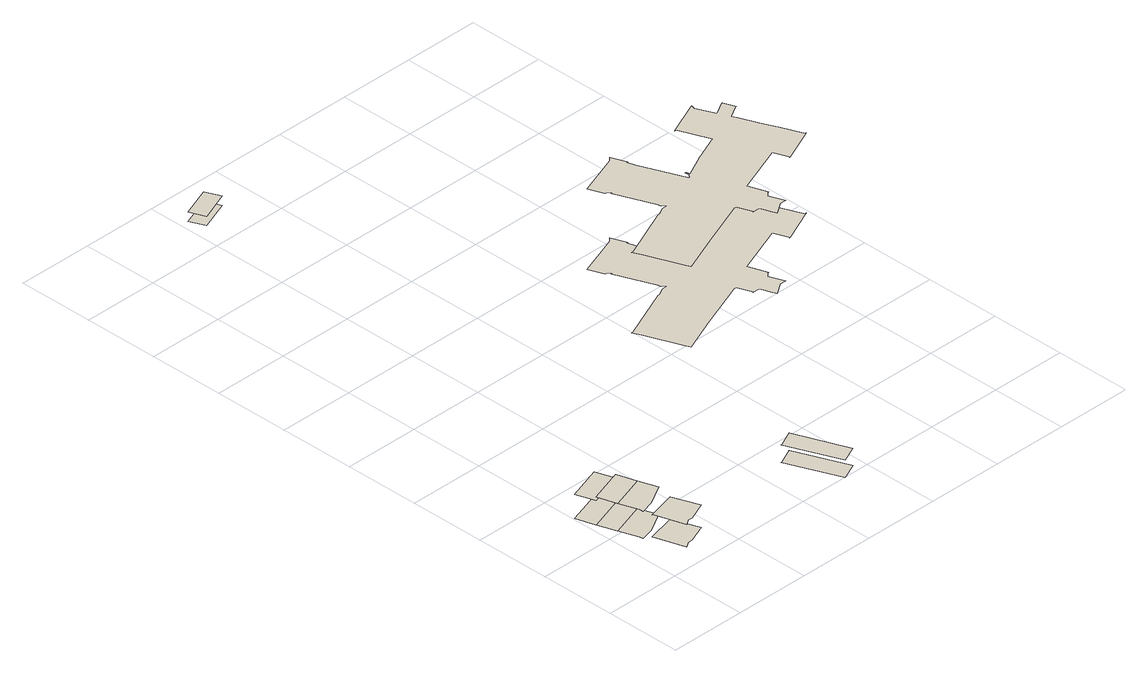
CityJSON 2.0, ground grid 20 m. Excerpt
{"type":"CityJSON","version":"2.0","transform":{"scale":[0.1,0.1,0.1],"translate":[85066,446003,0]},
"CityObjects":{
"building1":{"type":"Building","attributes":{"yearOfConstruction":"1908-01-01Z","measuredHeight":6.51,"storeysAboveGround":2},"geometry":[{"type":"MultiSurface","lod":"1.2","boundaries":[[[0,1,2,3]],[[4,5,6,7]]]}]},
"building2":{"type":"Building","attributes":{"yearOfConstruction":"1908-01-01Z","measuredHeight":7.42,"storeysAboveGround":2},"geometry":[{"type":"MultiSurface","lod":"1.2","boundaries":[[[8,9,1,0]],[[10,11,12,13]]]}]},
"building3":{"type":"Building","attributes":{"yearOfConstruction":"1908-01-01Z","measuredHeight":7.26,"storeysAboveGround":2},"geometry":[{"type":"MultiSurface","lod":"1.2","boundaries":[[[14,15,16,17,9,8]],[[18,19,20,21,22,23]]]}]},
"building4":{"type":"Building","attributes":{"yearOfConstruction":"1921-01-01Z","measuredHeight":5.86,"storeysAboveGround":1},"geometry":[{"type":"MultiSurface","lod":"1.2","boundaries":[[[24,25,26,27,28,29,30]],[[31,32,33,34,35,36,37]]]}]},
"building5":{"type":"Building","attributes":{"yearOfConstruction":"1985-01-01Z","measuredHeight":4.57,"storeysAboveGround":1},"geometry":[{"type":"MultiSurface","lod":"1.2","boundaries":[[[38,39,40,41,42,43]],[[44,45,46,47,48,49]]]}]},
"building6":{"type":"Building","attributes":{"yearOfConstruction":"1957-01-01Z","measuredHeight":2.46,"storeysAboveGround":0},"geometry":[{"type":"MultiSurface","lod":"1.2","boundaries":[[[50,51,52,53]],[[54,55,56,57]]]}]},
"building7":{"type":"Building","attributes":{"yearOfConstruction":"1951-01-01Z","measuredHeight":21.38,"storeysAboveGround":7},"geometry":[{"type":"MultiSurface","lod":"1.2","boundaries":[[[58,59,60,61,62,63,64,65,66,67,68,69,70,71,72,73,74,75,76,77,78,79,80,81,82,83,84,85,86,87,88,89,90,91,92,93,94,95,96,97,98,97,99,100,101,102,103,104,105,106,107,108,109,110,111,112,113,114,113,115,116,117,118,119,120,121,122,123,124,125,126,127,128,129,130,131,132,133]],[[134,135,136,137,138,139,140,141,142,143,144,145,146,147,148,149,150,151,152,153,154,155,156,157,158,159,160,161,162,163,164,165,166,167,168,169,170,171,172,173,174,173,175,176,177,178,179,180,181,182,183,184,185,186,187,188,189,190,189,191,192,193,194,195,196,197,198,199,200,201,202,203,204,205,206,207,208,209]]]}]}
},
"vertices":[
[21,260,0],[112,290,0],[96,340,0],[5,310,0],[21,260,65],[112,290,65],[96,340,65],[5,310,65],
[37,210,0],[128,240,0],[37,210,74],[128,240,74],[112,290,74],[21,260,74],
[54,160,0],[55,150,0],[90,160,0],[145,190,0],[54,160,73],[55,150,73],[90,160,73],[145,190,73],[128,240,73],[37,210,73],
[149,160,0],[74,140,0],[75,140,0],[100,60,0],[114,70,0],[127,70,0],[175,90,0],[149,160,59],[74,140,59],[75,140,59],[100,60,59],[114,70,59],[127,70,59],[175,90,59],
[520,160,0],[478,140,0],[475,140,0],[532,0,0],[575,20,0],[576,20,0],[520,160,46],[478,140,46],[475,140,46],[532,0,46],[575,20,46],[576,20,46],
[240,1670,0],[319,1700,0],[302,1740,0],[223,1710,0],[240,1670,25],[319,1700,25],[302,1740,25],[223,1710,25],
[999,980,0],[1000,980,0],[1033,900,0],[962,870,0],[903,840,0],[901,850,0],[897,850,0],[900,840,0],[891,830,0],[842,950,0],[837,970,0],[840,970,0],[824,1010,0],[814,1000,0],[703,960,0],[719,920,0],[725,920,0],[731,910,0],[728,910,0],[769,810,0],[771,800,0],[773,800,0],[779,790,0],[776,790,0],[774,790,0],[766,790,0],[747,780,0],[742,780,0],[603,720,0],[602,720,0],[598,720,0],[604,710,0],[609,700,0],[647,600,0],[652,590,0],[748,630,0],[879,680,0],[881,680,0],[882,680,0],[897,640,0],[896,640,0],[903,640,0],[905,640,0],[915,640,0],[918,630,0],[926,610,0],[930,600,0],[960,620,0],[977,620,0],[961,660,0],[971,670,0],[970,670,0],[974,670,0],[956,720,0],[1086,770,0],[1102,730,0],[1100,730,0],[1193,770,0],[1192,770,0],[1191,770,0],[1190,770,0],[1166,830,0],[1165,830,0],[1148,870,0],[1128,920,0],[1122,930,0],[1156,950,0],[1158,950,0],[1145,980,0],[1143,980,0],[1109,960,0],[1088,1010,0],[1090,1020,0],[1089,1020,0],[1088,1020,0],[997,980,0],[999,980,214],[1000,980,214],[1033,900,214],[962,870,214],[903,840,214],[901,850,214],[897,850,214],[900,840,214],[891,830,214],[842,950,214],[837,970,214],[840,970,214],[824,1010,214],[814,1000,214],[703,960,214],[719,920,214],[725,920,214],[731,910,214],[728,910,214],[769,810,214],[771,800,214],[773,800,214],[779,790,214],[776,790,214],[774,790,214],[766,790,214],[747,780,214],[742,780,214],[603,720,214],[602,720,214],[598,720,214],[604,710,214],[609,700,214],[647,600,214],[652,590,214],[748,630,214],[879,680,214],[881,680,214],[882,680,214],[897,640,214],[896,640,214],[903,640,214],[905,640,214],[915,640,214],[918,630,214],[926,610,214],[930,600,214],[960,620,214],[977,620,214],[961,660,214],[971,670,214],[970,670,214],[974,670,214],[956,720,214],[1086,770,214],[1102,730,214],[1100,730,214],[1193,770,214],[1192,770,214],[1191,770,214],[1190,770,214],[1166,830,214],[1165,830,214],[1148,870,214],[1128,920,214],[1122,930,214],[1156,950,214],[1158,950,214],[1145,980,214],[1143,980,214],[1109,960,214],[1088,1010,214],[1090,1020,214],[1089,1020,214],[1088,1020,214],[997,980,214]
]}
